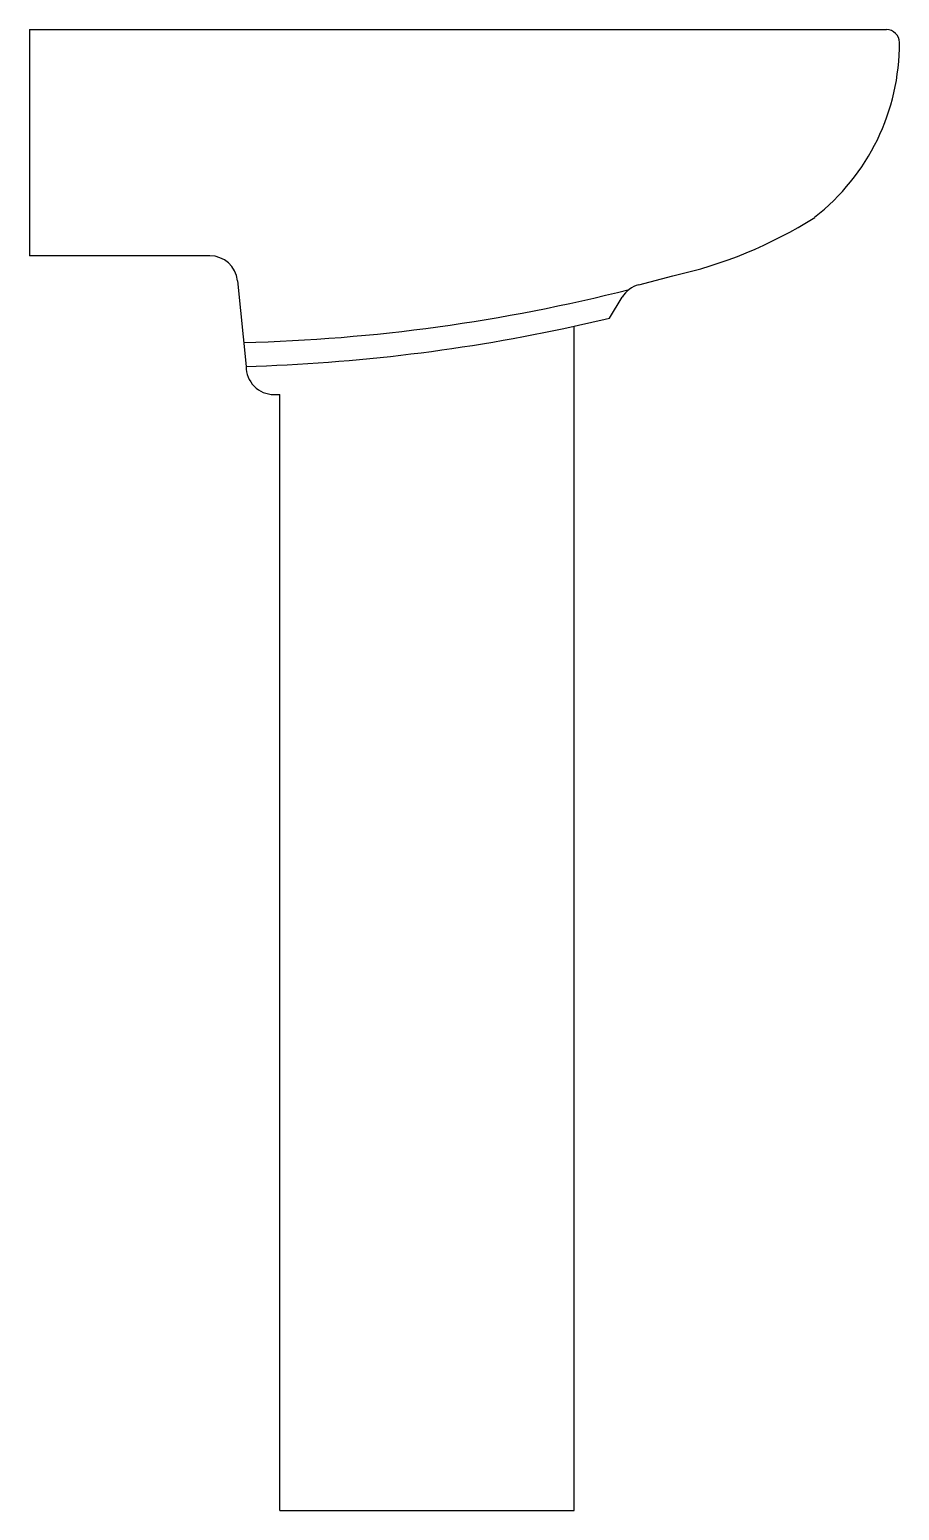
# Model space of a CAD drawing. Header units: millimetres. Extents: x -2940.166 to -2939.696, y 2953.558 to 2954.358.
import ezdxf

# ---------------------------------------------------------------- set-up
doc = ezdxf.new("R2010")
doc.units = ezdxf.units.MM
doc.header["$LTSCALE"] = 10
doc.layers.add('banheiro_louças', color=2, linetype='Continuous')

msp = doc.modelspace()

# ---------------------------------------------------------------- linework, layer by layer
at = {"layer": 'banheiro_louças'}
for p, q in [((-2940.16612, 2954.35835), (-2939.70311, 2954.35835)), ((-2940.16612, 2954.35835), (-2940.16612, 2954.23615)), ((-2940.06872, 2954.23615), (-2940.16612, 2954.23615)), ((-2939.83693, 2954.22048), (-2939.81859, 2954.22535)), ((-2940.05379, 2954.22266), (-2940.04911, 2954.17638)), ((-2939.85273, 2954.20245), (-2939.84592, 2954.21373)), ((-2939.87188, 2953.55835), (-2939.87188, 2954.19808)), ((-2940.0341, 2954.16121), (-2940.03088, 2954.16121)), ((-2940.03088, 2953.55835), (-2940.03088, 2954.16121)), ((-2940.03088, 2953.55835), (-2939.87188, 2953.55835))]:
    msp.add_line(p, q, dxfattribs=at)
for centre, radius, start, end in [((-2939.70311, 2954.35135), 0.007, 0.34328, 90), ((-2939.81479, 2954.35068), 0.11868, 307.87378, 0.34328), ((-2939.86894, 2954.4567), 0.23677, 282.27686, 302.45582), ((-2940.06872, 2954.22115), 0.015, 5.77465, 90), ((-2940.07456, 2955.13493), 0.94596, 271.46274, 284.22692), ((-2939.83308, 2954.20599), 0.015, 104.86791, 148.90566), ((-2940.07719, 2955.14047), 0.9645, 282.29046, 283.45793), ((-2940.07719, 2955.14047), 0.9645, 271.66068, 282.29046), ((-2940.0341, 2954.17621), 0.015, 179.33559, 270)]:
    msp.add_arc(centre, radius, start, end, dxfattribs=at)

doc.saveas('drawing.dxf')
